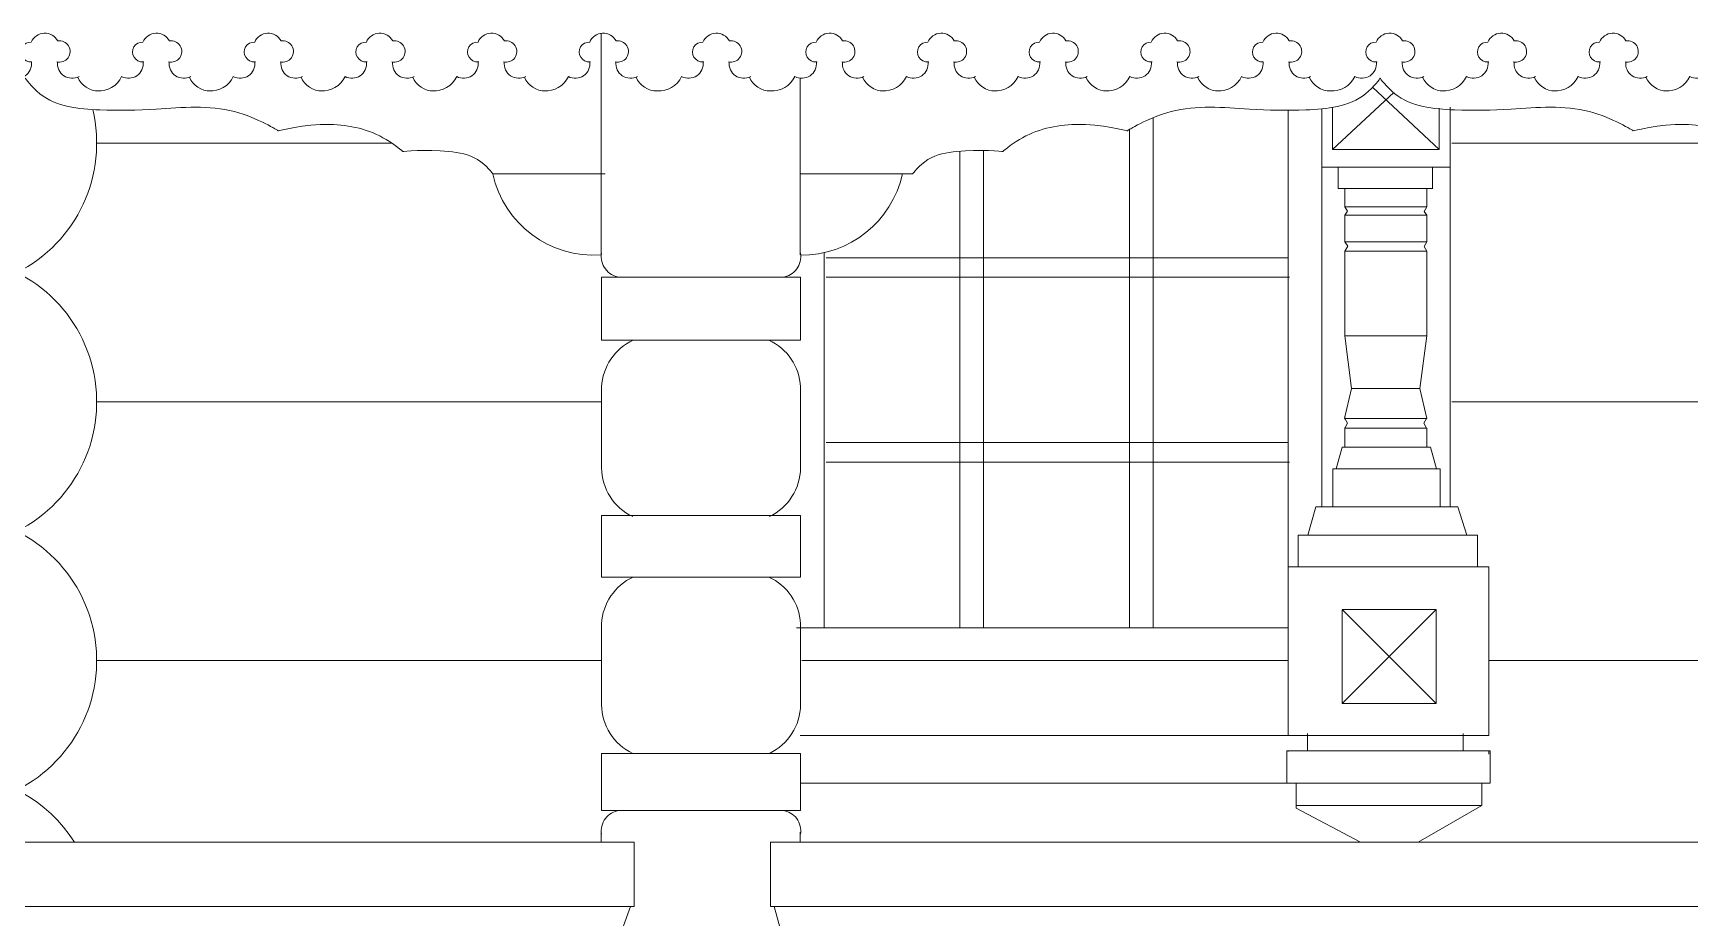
# Model space of a CAD drawing. Header units: millimetres. Extents: x 2399 to 111977, y 1313 to 59551.
# Drawn here: x 66880 to 69452, y 32780 to 34154 of the extents above; entities that cross this region are included whole.
import ezdxf

# ---------------------------------------------------------------- set-up
doc = ezdxf.new("R2010")
doc.units = ezdxf.units.MM
doc.layers.add('hatch1', color=7, linetype='Continuous', lineweight=20, true_color=0x6a6a6a)
doc.layers.add('main line', color=7, linetype='Continuous', lineweight=13)

msp = doc.modelspace()

# ---------------------------------------------------------------- linework, layer by layer
at = {"layer": 'hatch1', "color": 251, "linetype": 'Continuous', "lineweight": 20, "true_color": 0x6a6a6a}
for p, q in [((68992.4449, 34061.5535), (68897.0537, 33973.1113)), ((68959.6562, 34070.1084), (69062.6863, 33973.1113)), ((69062.6863, 34037.7053), (69062.6863, 33973.1113)), ((68618.8725, 34022.7735), (68618.8725, 33230.5738)), ((68828.322, 33325.1263), (68828.322, 34034.1627)), ((68582.0268, 34005.4982), (68582.0268, 33230.5738)), ((67436.5249, 33983.1861), (66978.285, 33983.1861)), ((68318.4523, 33970.6576), (68318.4523, 33230.5738)), ((68355.298, 33971.7339), (68355.298, 33230.5738)), ((69062.6863, 33973.1113), (68897.0537, 33973.1113)), ((69540.8588, 33983.1861), (69082.6189, 33983.1861)), ((69080.2402, 33945.7463), (68880.8489, 33945.7463)), ((68905.9598, 33912.5764), (68905.9598, 33945.7463)), ((69052.5948, 33945.7463), (69052.5948, 33912.5764)), ((69053.1843, 33912.5764), (68905.9598, 33912.5764)), ((68916.6523, 33912.5764), (68916.6523, 33884.0428)), ((69043.8932, 33912.5764), (69043.8932, 33884.0428)), ((69043.8932, 33884.0428), (68916.6523, 33884.0428)), ((68916.6523, 33884.0428), (68920.5467, 33877.2975)), ((69043.8932, 33884.0428), (69039.7447, 33876.8574)), ((68920.5467, 33877.2975), (68916.6523, 33871.3117)), ((69043.8932, 33871.3117), (68916.6523, 33871.3117)), ((68916.6523, 33871.3117), (68916.6523, 33830.0471)), ((69039.7447, 33876.8574), (69043.8932, 33871.3117)), ((69043.8932, 33871.3117), (69043.8932, 33830.0471)), ((68916.6523, 33830.0471), (68921.1668, 33822.8941)), ((69043.8932, 33830.0471), (68916.6523, 33830.0471)), ((69043.8932, 33830.0471), (69039.7234, 33822.8249)), ((68107.7221, 33813.0882), (68107.7221, 33230.5738)), ((68110.8176, 33805.1671), (68828.322, 33805.1671)), ((68921.1668, 33822.8941), (68916.6523, 33815.3858)), ((68916.6523, 33815.3858), (68916.6523, 33683.7356)), ((69043.8932, 33815.3858), (68916.6523, 33815.3858)), ((69039.7234, 33822.8249), (69043.8932, 33815.3858)), ((69043.8932, 33815.3858), (69043.8932, 33683.7356)), ((68110.8176, 33774.8117), (68830.556, 33774.8117)), ((69043.8932, 33683.7356), (68915.8467, 33683.7356)), ((68916.6523, 33683.7356), (68926.5997, 33602.287)), ((69043.8932, 33683.7356), (69033.1403, 33602.287)), ((68926.5997, 33602.287), (68915.8467, 33555.3577)), ((69033.1403, 33602.287), (68926.5997, 33602.287)), ((69033.1403, 33602.287), (69043.8932, 33555.3577)), ((67762.2053, 33581.3306), (66978.285, 33581.3306)), ((69866.5392, 33581.3306), (69082.6189, 33581.3306)), ((69043.8932, 33555.3577), (68916.2495, 33555.3577)), ((68916.2495, 33555.3577), (68920.764, 33548.2047)), ((68920.764, 33548.2047), (68916.2495, 33540.6964)), ((68916.6523, 33558.8735), (68916.6523, 33554.7195)), ((69043.4904, 33555.3577), (69039.3207, 33548.1355)), ((69039.3207, 33548.1355), (69043.4904, 33540.6964)), ((69043.8932, 33540.6964), (68916.2495, 33540.6964)), ((68916.6523, 33541.3663), (68916.6523, 33511.0024)), ((69043.8932, 33540.6964), (69043.8932, 33511.0024)), ((68110.8176, 33518.0916), (68828.322, 33518.0916)), ((68912.1673, 33511.0024), (68903.207, 33477.5622)), ((69049.6141, 33511.0024), (68912.1673, 33511.0024)), ((69058.5744, 33477.5622), (69049.6141, 33511.0024)), ((68110.8176, 33487.7362), (68830.556, 33487.7362)), ((69064.3409, 33477.5622), (68898.0321, 33477.5622)), ((69064.3409, 33418.3184), (69064.3409, 33477.5622)), ((68858.8712, 33374.1375), (68871.409, 33418.3184)), ((69091.9959, 33418.3184), (68871.409, 33418.3184)), ((68916.6523, 33418.3184), (68916.6523, 33417.875)), ((69043.8932, 33418.3184), (69043.8932, 33417.875)), ((69105.9286, 33374.1375), (69091.9959, 33418.3184)), ((69122.6869, 33374.1375), (68843.8904, 33374.1375)), ((68843.8904, 33374.1375), (68843.8904, 33325.1263)), ((69122.6869, 33325.1263), (69122.6869, 33374.1375)), ((68828.322, 33325.1263), (68828.322, 33260.459)), ((69139.9342, 33325.1263), (68828.322, 33325.1263)), ((68828.322, 33325.1263), (68828.322, 33063.2164)), ((69139.9342, 33325.1263), (69139.9342, 33260.459)), ((69139.9342, 33325.1263), (69139.9342, 33063.2164)), ((68912.3047, 33258.8493), (69058.3721, 33112.7819)), ((69058.3721, 33258.8493), (68912.3047, 33112.7819)), ((68912.3047, 33258.8493), (69058.3721, 33258.8493)), ((68912.3047, 33112.7819), (68912.3047, 33257.6373)), ((69058.3721, 33258.8493), (69058.3721, 33112.7819)), ((68828.322, 33230.5738), (68065.2224, 33230.5738)), ((67762.2053, 33179.475), (66978.285, 33179.475)), ((68828.322, 33179.5557), (68073.0627, 33179.5557)), ((69866.5392, 33179.475), (69139.9342, 33179.475)), ((69058.3721, 33112.7819), (68912.3047, 33112.7819)), ((68070.8523, 33063.2164), (69139.9342, 33063.2164)), ((68858.719, 33066.5354), (68858.719, 33040.4107)), ((69100.1138, 33066.5354), (69100.1138, 33039.3657)), ((68826.324, 33039.3657), (68826.324, 32989.2057)), ((69141.9138, 33039.3657), (68826.324, 33039.3657)), ((68828.322, 33039.3657), (68828.322, 33038.4922)), ((69139.9342, 33039.3657), (69139.9342, 33033.9431)), ((69141.9138, 32989.2057), (69141.9138, 33039.3657)), ((68071.3177, 32989.2057), (68826.324, 32989.2057)), ((68826.324, 32989.2057), (69141.9138, 32989.2057)), ((68840.954, 32950.5407), (68840.954, 32989.2057)), ((69129.3738, 32989.2057), (69129.3738, 32954.7207)), ((69129.3738, 32954.7207), (68840.954, 32954.7207)), ((69129.3738, 32954.7207), (69030.3758, 32897.5642)), ((68940.6426, 32897.5642), (68840.954, 32950.5407))]:
    msp.add_line(p, q, dxfattribs=at)
for centre, start, end in [((66753.285, 33983.1861), 296.7457516, 13.4205969), ((66753.285, 33581.3306), 296.7457516, 243.2542484), ((66753.285, 33179.475), 296.7457516, 243.2542484), ((66753.285, 32777.6195), 32.2143115, 147.7856885)]:
    msp.add_arc(centre, 225, start, end, dxfattribs=at)
at = {"layer": 'main line', "color": 7, "linetype": 'Continuous', "lineweight": 13}
for p, q in [((67761.7398, 33809.6116), (67761.7398, 34153.9834)), ((68070.8523, 33809.6116), (68070.8523, 34084.0459)), ((68880.8489, 34035.9466), (68880.8489, 33418.3184)), ((68897.0537, 34038.7216), (68897.0537, 33973.1113)), ((69080.2402, 34039.1357), (69080.2402, 33418.3184)), ((68071.3177, 33775.1439), (67762.2053, 33775.1439)), ((67762.2053, 33677.2288), (67762.2053, 33775.1439)), ((68071.3177, 33677.2288), (68071.3177, 33775.1439)), ((68071.3177, 33677.2288), (67762.2053, 33677.2288)), ((67762.2053, 33478.8873), (67762.2053, 33604.6822)), ((67762.2053, 33478.8873), (67762.2053, 33604.6822)), ((68071.3177, 33478.8873), (68071.3177, 33604.6822)), ((68898.0321, 33477.5622), (68898.0321, 33418.3184)), ((67762.2053, 33309.3166), (67762.2053, 33404.9988)), ((68071.3177, 33404.9988), (67762.2053, 33404.9988)), ((68071.3177, 33309.3166), (68071.3177, 33404.9988)), ((68071.3177, 33309.3166), (67762.2053, 33309.3166)), ((67762.2053, 33110.975), (67762.2053, 33236.7699)), ((67762.2053, 33110.975), (67762.2053, 33236.7699)), ((68071.3177, 33110.975), (68071.3177, 33236.7699)), ((67762.2053, 32946.7311), (67762.2053, 33035.4044)), ((68071.3177, 33035.4044), (67762.2053, 33035.4044)), ((68071.3177, 32946.7311), (68071.3177, 33035.4044)), ((68071.3177, 32946.7311), (67762.2053, 32946.7311)), ((67761.7398, 32897.5642), (67761.7398, 32913.2002)), ((68070.8523, 32897.5642), (68070.8523, 32913.2002)), ((65922.3324, 32897.5642), (67812.9064, 32897.5642)), ((67812.9064, 32797.6933), (67812.9064, 32897.5642)), ((68024.7179, 32897.5642), (69919.7837, 32897.5642)), ((68024.7179, 32797.6933), (68024.7179, 32897.5642)), ((65922.3324, 32797.6933), (67812.9064, 32797.6933)), ((67794.0375, 32761.7402), (67807.3469, 32797.6933)), ((68024.7179, 32797.6933), (69919.7837, 32797.6933)), ((68030.4913, 32797.6933), (68040.1249, 32761.7402))]:
    msp.add_line(p, q, dxfattribs=at)
at = {"layer": 'main line', "color": 7, "linetype": 'Continuous', "lineweight": 13, "flags": 128}
for points in [[(66916.3518, 34109.3527, 1.219803903), (66917.7822, 34142.0346, 0.63216014), (66876.8182, 34140.0364, 1.067465283), (66877.0529, 34109.3527, -0.60309642), (66843.6612, 34086.5865)], [(66916.3518, 34109.3527, 1.219803903), (66917.7822, 34142.0346, 0.63216014), (66876.8182, 34140.0364, 1.067465283), (66877.0529, 34109.3527, -0.60309642), (66843.6612, 34086.5865)], [(66916.3518, 34109.3527, 1.219803903), (66917.7822, 34142.0346, 0.63216014), (66876.8182, 34140.0364, 1.067465283), (66877.0529, 34109.3527, -0.60309642), (66843.6612, 34086.5865)], [(66916.3518, 34109.3527, 1.219803903), (66917.7822, 34142.0346, 0.63216014), (66876.8182, 34140.0364, 1.067465283), (66877.0529, 34109.3527, -0.60309642), (66843.6612, 34086.5865)], [(66916.3518, 34109.3527, 1.219803903), (66917.7822, 34142.0346, 0.63216014), (66876.8182, 34140.0364, 1.067465283), (66877.0529, 34109.3527, -0.60309642), (66843.6612, 34086.5865)], [(66916.3518, 34109.3527, 1.219803903), (66917.7822, 34142.0346, 0.63216014), (66876.8182, 34140.0364, 1.067465283), (66877.0529, 34109.3527, -0.60309642), (66843.6612, 34086.5865)], [(67089.7637, 34109.3527, 1.219803903), (67091.1942, 34142.0346, 0.63216014), (67050.2301, 34140.0364, 1.067465283), (67050.4649, 34109.3527, -0.60309642), (67017.0731, 34086.5865)], [(67089.7637, 34109.3527, 1.219803903), (67091.1942, 34142.0346, 0.63216014), (67050.2301, 34140.0364, 1.067465283), (67050.4649, 34109.3527, -0.60309642), (67017.0731, 34086.5865)], [(67089.7637, 34109.3527, 1.219803903), (67091.1942, 34142.0346, 0.63216014), (67050.2301, 34140.0364, 1.067465283), (67050.4649, 34109.3527, -0.60309642), (67017.0731, 34086.5865)], [(67089.7637, 34109.3527, 1.219803903), (67091.1942, 34142.0346, 0.63216014), (67050.2301, 34140.0364, 1.067465283), (67050.4649, 34109.3527, -0.60309642), (67017.0731, 34086.5865)], [(67089.7637, 34109.3527, 1.219803903), (67091.1942, 34142.0346, 0.63216014), (67050.2301, 34140.0364, 1.067465283), (67050.4649, 34109.3527, -0.60309642), (67017.0731, 34086.5865)], [(67089.7637, 34109.3527, 1.219803903), (67091.1942, 34142.0346, 0.63216014), (67050.2301, 34140.0364, 1.067465283), (67050.4649, 34109.3527, -0.60309642), (67017.0731, 34086.5865)], [(67263.1757, 34109.3527, 1.219803903), (67264.6061, 34142.0346, 0.63216014), (67223.6421, 34140.0364, 1.067465283), (67223.8769, 34109.3527, -0.60309642), (67190.4851, 34086.5865)], [(67263.1757, 34109.3527, 1.219803903), (67264.6061, 34142.0346, 0.63216014), (67223.6421, 34140.0364, 1.067465283), (67223.8769, 34109.3527, -0.60309642), (67190.4851, 34086.5865)], [(67263.1757, 34109.3527, 1.219803903), (67264.6061, 34142.0346, 0.63216014), (67223.6421, 34140.0364, 1.067465283), (67223.8769, 34109.3527, -0.60309642), (67190.4851, 34086.5865)], [(67263.1757, 34109.3527, 1.219803903), (67264.6061, 34142.0346, 0.63216014), (67223.6421, 34140.0364, 1.067465283), (67223.8769, 34109.3527, -0.60309642), (67190.4851, 34086.5865)], [(67263.1757, 34109.3527, 1.219803903), (67264.6061, 34142.0346, 0.63216014), (67223.6421, 34140.0364, 1.067465283), (67223.8769, 34109.3527, -0.60309642), (67190.4851, 34086.5865)], [(67263.1757, 34109.3527, 1.219803903), (67264.6061, 34142.0346, 0.63216014), (67223.6421, 34140.0364, 1.067465283), (67223.8769, 34109.3527, -0.60309642), (67190.4851, 34086.5865)], [(67436.5877, 34109.3527, 1.219803903), (67438.0181, 34142.0346, 0.63216014), (67397.0541, 34140.0364, 1.067465283), (67397.2888, 34109.3527, -0.60309642), (67363.8971, 34086.5865)], [(67436.5877, 34109.3527, 1.219803903), (67438.0181, 34142.0346, 0.63216014), (67397.0541, 34140.0364, 1.067465283), (67397.2888, 34109.3527, -0.60309642), (67363.8971, 34086.5865)], [(67436.5877, 34109.3527, 1.219803903), (67438.0181, 34142.0346, 0.63216014), (67397.0541, 34140.0364, 1.067465283), (67397.2888, 34109.3527, -0.60309642), (67363.8971, 34086.5865)], [(67436.5877, 34109.3527, 1.219803903), (67438.0181, 34142.0346, 0.63216014), (67397.0541, 34140.0364, 1.067465283), (67397.2888, 34109.3527, -0.60309642), (67363.8971, 34086.5865)], [(67436.5877, 34109.3527, 1.219803903), (67438.0181, 34142.0346, 0.63216014), (67397.0541, 34140.0364, 1.067465283), (67397.2888, 34109.3527, -0.60309642), (67363.8971, 34086.5865)], [(67436.5877, 34109.3527, 1.219803903), (67438.0181, 34142.0346, 0.63216014), (67397.0541, 34140.0364, 1.067465283), (67397.2888, 34109.3527, -0.60309642), (67363.8971, 34086.5865)], [(67609.9996, 34109.3527, 1.219803903), (67611.4301, 34142.0346, 0.63216014), (67570.466, 34140.0364, 1.067465283), (67570.7008, 34109.3527, -0.60309642), (67537.309, 34086.5865)], [(67609.9996, 34109.3527, 1.219803903), (67611.4301, 34142.0346, 0.63216014), (67570.466, 34140.0364, 1.067465283), (67570.7008, 34109.3527, -0.60309642), (67537.309, 34086.5865)], [(67609.9996, 34109.3527, 1.219803903), (67611.4301, 34142.0346, 0.63216014), (67570.466, 34140.0364, 1.067465283), (67570.7008, 34109.3527, -0.60309642), (67537.309, 34086.5865)], [(67609.9996, 34109.3527, 1.219803903), (67611.4301, 34142.0346, 0.63216014), (67570.466, 34140.0364, 1.067465283), (67570.7008, 34109.3527, -0.60309642), (67537.309, 34086.5865)], [(67609.9996, 34109.3527, 1.219803903), (67611.4301, 34142.0346, 0.63216014), (67570.466, 34140.0364, 1.067465283), (67570.7008, 34109.3527, -0.60309642), (67537.309, 34086.5865)], [(67609.9996, 34109.3527, 1.219803903), (67611.4301, 34142.0346, 0.63216014), (67570.466, 34140.0364, 1.067465283), (67570.7008, 34109.3527, -0.60309642), (67537.309, 34086.5865)], [(67783.4116, 34109.3527, 1.219803903), (67784.842, 34142.0346, 0.63216014), (67743.878, 34140.0364, 1.067465283), (67744.1128, 34109.3527, -0.60309642), (67710.721, 34086.5865)], [(67783.4116, 34109.3527, 1.219803903), (67784.842, 34142.0346, 0.63216014), (67743.878, 34140.0364, 1.067465283), (67744.1128, 34109.3527, -0.60309642), (67710.721, 34086.5865)], [(67783.4116, 34109.3527, 1.219803903), (67784.842, 34142.0346, 0.63216014), (67743.878, 34140.0364, 1.067465283), (67744.1128, 34109.3527, -0.60309642), (67710.721, 34086.5865)], [(67783.4116, 34109.3527, 1.219803903), (67784.842, 34142.0346, 0.63216014), (67743.878, 34140.0364, 1.067465283), (67744.1128, 34109.3527, -0.60309642), (67710.721, 34086.5865)], [(67783.4116, 34109.3527, 1.219803903), (67784.842, 34142.0346, 0.63216014), (67743.878, 34140.0364, 1.067465283), (67744.1128, 34109.3527, -0.60309642), (67710.721, 34086.5865)], [(67783.4116, 34109.3527, 1.219803903), (67784.842, 34142.0346, 0.63216014), (67743.878, 34140.0364, 1.067465283), (67744.1128, 34109.3527, -0.60309642), (67710.721, 34086.5865)], [(67959.2783, 34109.3527, 1.219803903), (67960.7087, 34142.0346, 0.63216014), (67919.7447, 34140.0364, 1.067465283), (67919.9795, 34109.3527, -0.60309642), (67886.5877, 34086.5865)], [(67959.2783, 34109.3527, 1.219803903), (67960.7087, 34142.0346, 0.63216014), (67919.7447, 34140.0364, 1.067465283), (67919.9795, 34109.3527, -0.60309642), (67886.5877, 34086.5865)], [(67959.2783, 34109.3527, 1.219803903), (67960.7087, 34142.0346, 0.63216014), (67919.7447, 34140.0364, 1.067465283), (67919.9795, 34109.3527, -0.60309642), (67886.5877, 34086.5865)], [(67959.2783, 34109.3527, 1.219803903), (67960.7087, 34142.0346, 0.63216014), (67919.7447, 34140.0364, 1.067465283), (67919.9795, 34109.3527, -0.60309642), (67886.5877, 34086.5865)], [(67959.2783, 34109.3527, 1.219803903), (67960.7087, 34142.0346, 0.63216014), (67919.7447, 34140.0364, 1.067465283), (67919.9795, 34109.3527, -0.60309642), (67886.5877, 34086.5865)], [(67959.2783, 34109.3527, 1.219803903), (67960.7087, 34142.0346, 0.63216014), (67919.7447, 34140.0364, 1.067465283), (67919.9795, 34109.3527, -0.60309642), (67886.5877, 34086.5865)], [(68135.145, 34109.3527, 1.219803903), (68136.5754, 34142.0346, 0.63216014), (68095.6114, 34140.0364, 1.067465283), (68095.8462, 34109.3527, -0.60309642), (68062.4544, 34086.5865)], [(68135.145, 34109.3527, 1.219803903), (68136.5754, 34142.0346, 0.63216014), (68095.6114, 34140.0364, 1.067465283), (68095.8462, 34109.3527, -0.60309642), (68062.4544, 34086.5865)], [(68135.145, 34109.3527, 1.219803903), (68136.5754, 34142.0346, 0.63216014), (68095.6114, 34140.0364, 1.067465283), (68095.8462, 34109.3527, -0.60309642), (68062.4544, 34086.5865)], [(68135.145, 34109.3527, 1.219803903), (68136.5754, 34142.0346, 0.63216014), (68095.6114, 34140.0364, 1.067465283), (68095.8462, 34109.3527, -0.60309642), (68062.4544, 34086.5865)], [(68135.145, 34109.3527, 1.219803903), (68136.5754, 34142.0346, 0.63216014), (68095.6114, 34140.0364, 1.067465283), (68095.8462, 34109.3527, -0.60309642), (68062.4544, 34086.5865)], [(68135.145, 34109.3527, 1.219803903), (68136.5754, 34142.0346, 0.63216014), (68095.6114, 34140.0364, 1.067465283), (68095.8462, 34109.3527, -0.60309642), (68062.4544, 34086.5865)], [(68308.5569, 34109.3527, 1.219803903), (68309.9874, 34142.0346, 0.63216014), (68269.0234, 34140.0364, 1.067465283), (68269.2581, 34109.3527, -0.60309642), (68235.8664, 34086.5865)], [(68308.5569, 34109.3527, 1.219803903), (68309.9874, 34142.0346, 0.63216014), (68269.0234, 34140.0364, 1.067465283), (68269.2581, 34109.3527, -0.60309642), (68235.8664, 34086.5865)], [(68308.5569, 34109.3527, 1.219803903), (68309.9874, 34142.0346, 0.63216014), (68269.0234, 34140.0364, 1.067465283), (68269.2581, 34109.3527, -0.60309642), (68235.8664, 34086.5865)], [(68308.5569, 34109.3527, 1.219803903), (68309.9874, 34142.0346, 0.63216014), (68269.0234, 34140.0364, 1.067465283), (68269.2581, 34109.3527, -0.60309642), (68235.8664, 34086.5865)], [(68308.5569, 34109.3527, 1.219803903), (68309.9874, 34142.0346, 0.63216014), (68269.0234, 34140.0364, 1.067465283), (68269.2581, 34109.3527, -0.60309642), (68235.8664, 34086.5865)], [(68308.5569, 34109.3527, 1.219803903), (68309.9874, 34142.0346, 0.63216014), (68269.0234, 34140.0364, 1.067465283), (68269.2581, 34109.3527, -0.60309642), (68235.8664, 34086.5865)], [(68481.9689, 34109.3527, 1.219803903), (68483.3994, 34142.0346, 0.63216014), (68442.4353, 34140.0364, 1.067465283), (68442.6701, 34109.3527, -0.60309642), (68409.2783, 34086.5865)], [(68481.9689, 34109.3527, 1.219803903), (68483.3994, 34142.0346, 0.63216014), (68442.4353, 34140.0364, 1.067465283), (68442.6701, 34109.3527, -0.60309642), (68409.2783, 34086.5865)], [(68481.9689, 34109.3527, 1.219803903), (68483.3994, 34142.0346, 0.63216014), (68442.4353, 34140.0364, 1.067465283), (68442.6701, 34109.3527, -0.60309642), (68409.2783, 34086.5865)], [(68481.9689, 34109.3527, 1.219803903), (68483.3994, 34142.0346, 0.63216014), (68442.4353, 34140.0364, 1.067465283), (68442.6701, 34109.3527, -0.60309642), (68409.2783, 34086.5865)], [(68481.9689, 34109.3527, 1.219803903), (68483.3994, 34142.0346, 0.63216014), (68442.4353, 34140.0364, 1.067465283), (68442.6701, 34109.3527, -0.60309642), (68409.2783, 34086.5865)], [(68481.9689, 34109.3527, 1.219803903), (68483.3994, 34142.0346, 0.63216014), (68442.4353, 34140.0364, 1.067465283), (68442.6701, 34109.3527, -0.60309642), (68409.2783, 34086.5865)], [(68655.3809, 34109.3527, 1.219803903), (68656.8113, 34142.0346, 0.63216014), (68615.8473, 34140.0364, 1.067465283), (68616.0821, 34109.3527, -0.60309642), (68582.6903, 34086.5865)], [(68655.3809, 34109.3527, 1.219803903), (68656.8113, 34142.0346, 0.63216014), (68615.8473, 34140.0364, 1.067465283), (68616.0821, 34109.3527, -0.60309642), (68582.6903, 34086.5865)], [(68655.3809, 34109.3527, 1.219803903), (68656.8113, 34142.0346, 0.63216014), (68615.8473, 34140.0364, 1.067465283), (68616.0821, 34109.3527, -0.60309642), (68582.6903, 34086.5865)], [(68655.3809, 34109.3527, 1.219803903), (68656.8113, 34142.0346, 0.63216014), (68615.8473, 34140.0364, 1.067465283), (68616.0821, 34109.3527, -0.60309642), (68582.6903, 34086.5865)], [(68655.3809, 34109.3527, 1.219803903), (68656.8113, 34142.0346, 0.63216014), (68615.8473, 34140.0364, 1.067465283), (68616.0821, 34109.3527, -0.60309642), (68582.6903, 34086.5865)], [(68655.3809, 34109.3527, 1.219803903), (68656.8113, 34142.0346, 0.63216014), (68615.8473, 34140.0364, 1.067465283), (68616.0821, 34109.3527, -0.60309642), (68582.6903, 34086.5865)], [(68828.7928, 34109.3527, 1.219803903), (68830.2233, 34142.0346, 0.63216014), (68789.2593, 34140.0364, 1.067465283), (68789.494, 34109.3527, -0.60309642), (68756.1023, 34086.5865)], [(68828.7928, 34109.3527, 1.219803903), (68830.2233, 34142.0346, 0.63216014), (68789.2593, 34140.0364, 1.067465283), (68789.494, 34109.3527, -0.60309642), (68756.1023, 34086.5865)], [(68828.7928, 34109.3527, 1.219803903), (68830.2233, 34142.0346, 0.63216014), (68789.2593, 34140.0364, 1.067465283), (68789.494, 34109.3527, -0.60309642), (68756.1023, 34086.5865)], [(68828.7928, 34109.3527, 1.219803903), (68830.2233, 34142.0346, 0.63216014), (68789.2593, 34140.0364, 1.067465283), (68789.494, 34109.3527, -0.60309642), (68756.1023, 34086.5865)], [(68828.7928, 34109.3527, 1.219803903), (68830.2233, 34142.0346, 0.63216014), (68789.2593, 34140.0364, 1.067465283), (68789.494, 34109.3527, -0.60309642), (68756.1023, 34086.5865)], [(68828.7928, 34109.3527, 1.219803903), (68830.2233, 34142.0346, 0.63216014), (68789.2593, 34140.0364, 1.067465283), (68789.494, 34109.3527, -0.60309642), (68756.1023, 34086.5865)], [(69004.6595, 34109.3527, 1.219803903), (69006.09, 34142.0346, 0.63216014), (68965.126, 34140.0364, 1.067465283), (68965.3607, 34109.3527, -0.60309642), (68931.969, 34086.5865)], [(69004.6595, 34109.3527, 1.219803903), (69006.09, 34142.0346, 0.63216014), (68965.126, 34140.0364, 1.067465283), (68965.3607, 34109.3527, -0.60309642), (68931.969, 34086.5865)], [(69004.6595, 34109.3527, 1.219803903), (69006.09, 34142.0346, 0.63216014), (68965.126, 34140.0364, 1.067465283), (68965.3607, 34109.3527, -0.60309642), (68931.969, 34086.5865)], [(69004.6595, 34109.3527, 1.219803903), (69006.09, 34142.0346, 0.63216014), (68965.126, 34140.0364, 1.067465283), (68965.3607, 34109.3527, -0.60309642), (68931.969, 34086.5865)], [(69004.6595, 34109.3527, 1.219803903), (69006.09, 34142.0346, 0.63216014), (68965.126, 34140.0364, 1.067465283), (68965.3607, 34109.3527, -0.60309642), (68931.969, 34086.5865)], [(69004.6595, 34109.3527, 1.219803903), (69006.09, 34142.0346, 0.63216014), (68965.126, 34140.0364, 1.067465283), (68965.3607, 34109.3527, -0.60309642), (68931.969, 34086.5865)], [(69178.0715, 34109.3527, 1.219803903), (69179.5019, 34142.0346, 0.63216014), (69138.5379, 34140.0364, 1.067465283), (69138.7727, 34109.3527, -0.60309642), (69105.3809, 34086.5865)], [(69178.0715, 34109.3527, 1.219803903), (69179.5019, 34142.0346, 0.63216014), (69138.5379, 34140.0364, 1.067465283), (69138.7727, 34109.3527, -0.60309642), (69105.3809, 34086.5865)], [(69178.0715, 34109.3527, 1.219803903), (69179.5019, 34142.0346, 0.63216014), (69138.5379, 34140.0364, 1.067465283), (69138.7727, 34109.3527, -0.60309642), (69105.3809, 34086.5865)], [(69178.0715, 34109.3527, 1.219803903), (69179.5019, 34142.0346, 0.63216014), (69138.5379, 34140.0364, 1.067465283), (69138.7727, 34109.3527, -0.60309642), (69105.3809, 34086.5865)], [(69178.0715, 34109.3527, 1.219803903), (69179.5019, 34142.0346, 0.63216014), (69138.5379, 34140.0364, 1.067465283), (69138.7727, 34109.3527, -0.60309642), (69105.3809, 34086.5865)], [(69178.0715, 34109.3527, 1.219803903), (69179.5019, 34142.0346, 0.63216014), (69138.5379, 34140.0364, 1.067465283), (69138.7727, 34109.3527, -0.60309642), (69105.3809, 34086.5865)], [(69351.4835, 34109.3527, 1.219803903), (69352.9139, 34142.0346, 0.63216014), (69311.9499, 34140.0364, 1.067465283), (69312.1846, 34109.3527, -0.60309642), (69278.7929, 34086.5865)], [(69351.4835, 34109.3527, 1.219803903), (69352.9139, 34142.0346, 0.63216014), (69311.9499, 34140.0364, 1.067465283), (69312.1846, 34109.3527, -0.60309642), (69278.7929, 34086.5865)], [(69351.4835, 34109.3527, 1.219803903), (69352.9139, 34142.0346, 0.63216014), (69311.9499, 34140.0364, 1.067465283), (69312.1846, 34109.3527, -0.60309642), (69278.7929, 34086.5865)], [(69351.4835, 34109.3527, 1.219803903), (69352.9139, 34142.0346, 0.63216014), (69311.9499, 34140.0364, 1.067465283), (69312.1846, 34109.3527, -0.60309642), (69278.7929, 34086.5865)], [(69351.4835, 34109.3527, 1.219803903), (69352.9139, 34142.0346, 0.63216014), (69311.9499, 34140.0364, 1.067465283), (69312.1846, 34109.3527, -0.60309642), (69278.7929, 34086.5865)], [(69351.4835, 34109.3527, 1.219803903), (69352.9139, 34142.0346, 0.63216014), (69311.9499, 34140.0364, 1.067465283), (69312.1846, 34109.3527, -0.60309642), (69278.7929, 34086.5865)], [(69524.8954, 34109.3527, 1.219803903), (69526.3259, 34142.0346, 0.63216014), (69485.3619, 34140.0364, 1.067465283), (69485.5966, 34109.3527, -0.60309642), (69452.2048, 34086.5865)], [(69524.8954, 34109.3527, 1.219803903), (69526.3259, 34142.0346, 0.63216014), (69485.3619, 34140.0364, 1.067465283), (69485.5966, 34109.3527, -0.60309642), (69452.2048, 34086.5865)], [(69524.8954, 34109.3527, 1.219803903), (69526.3259, 34142.0346, 0.63216014), (69485.3619, 34140.0364, 1.067465283), (69485.5966, 34109.3527, -0.60309642), (69452.2048, 34086.5865)], [(69524.8954, 34109.3527, 1.219803903), (69526.3259, 34142.0346, 0.63216014), (69485.3619, 34140.0364, 1.067465283), (69485.5966, 34109.3527, -0.60309642), (69452.2048, 34086.5865)], [(69524.8954, 34109.3527, 1.219803903), (69526.3259, 34142.0346, 0.63216014), (69485.3619, 34140.0364, 1.067465283), (69485.5966, 34109.3527, -0.60309642), (69452.2048, 34086.5865)], [(69524.8954, 34109.3527, 1.219803903), (69526.3259, 34142.0346, 0.63216014), (69485.3619, 34140.0364, 1.067465283), (69485.5966, 34109.3527, -0.60309642), (69452.2048, 34086.5865)], [(66917.5495, 34109.3527, 0.60309642), (66950.9412, 34086.5865)], [(66917.5495, 34109.3527, 0.60309642), (66950.9412, 34086.5865)], [(66917.5495, 34109.3527, 0.60309642), (66950.9412, 34086.5865)], [(66917.5495, 34109.3527, 0.60309642), (66950.9412, 34086.5865)], [(66917.5495, 34109.3527, 0.60309642), (66950.9412, 34086.5865)], [(66917.5495, 34109.3527, 0.60309642), (66950.9412, 34086.5865)], [(66979.1454, 34064.2429, 0.304535594), (67017.0731, 34086.5865)], [(66979.1454, 34064.2429, 0.304535594), (67017.0731, 34086.5865)], [(66979.1454, 34064.2429, 0.304535594), (67017.0731, 34086.5865)], [(66979.1454, 34064.2429, 0.304535594), (67017.0731, 34086.5865)], [(66979.1454, 34064.2429, 0.304535594), (67017.0731, 34086.5865)], [(66979.1454, 34064.2429, 0.304535594), (67017.0731, 34086.5865)], [(67051.6626, 34109.3527, -0.017938026), (67050.4913, 34109.1088)], [(67051.6626, 34109.3527, -0.017938026), (67050.4913, 34109.1088)], [(67051.6626, 34109.3527, -0.017938026), (67050.4913, 34109.1088)], [(67051.6626, 34109.3527, -0.017938026), (67050.4913, 34109.1088)], [(67051.6626, 34109.3527, -0.017938026), (67050.4913, 34109.1088)], [(67051.6626, 34109.3527, -0.017938026), (67050.4913, 34109.1088)], [(67090.9614, 34109.3527, 0.60309642), (67124.3532, 34086.5865)], [(67090.9614, 34109.3527, 0.60309642), (67124.3532, 34086.5865)], [(67090.9614, 34109.3527, 0.60309642), (67124.3532, 34086.5865)], [(67090.9614, 34109.3527, 0.60309642), (67124.3532, 34086.5865)], [(67090.9614, 34109.3527, 0.60309642), (67124.3532, 34086.5865)], [(67090.9614, 34109.3527, 0.60309642), (67124.3532, 34086.5865)], [(67152.5574, 34064.2429, 0.304535594), (67190.4851, 34086.5865)], [(67152.5574, 34064.2429, 0.304535594), (67190.4851, 34086.5865)], [(67152.5574, 34064.2429, 0.304535594), (67190.4851, 34086.5865)], [(67152.5574, 34064.2429, 0.304535594), (67190.4851, 34086.5865)], [(67152.5574, 34064.2429, 0.304535594), (67190.4851, 34086.5865)], [(67152.5574, 34064.2429, 0.304535594), (67190.4851, 34086.5865)], [(67225.0746, 34109.3527, -0.017938026), (67223.9032, 34109.1088)], [(67225.0746, 34109.3527, -0.017938026), (67223.9032, 34109.1088)], [(67225.0746, 34109.3527, -0.017938026), (67223.9032, 34109.1088)], [(67225.0746, 34109.3527, -0.017938026), (67223.9032, 34109.1088)], [(67225.0746, 34109.3527, -0.017938026), (67223.9032, 34109.1088)], [(67225.0746, 34109.3527, -0.017938026), (67223.9032, 34109.1088)], [(67264.3734, 34109.3527, 0.60309642), (67297.7652, 34086.5865)], [(67264.3734, 34109.3527, 0.60309642), (67297.7652, 34086.5865)], [(67264.3734, 34109.3527, 0.60309642), (67297.7652, 34086.5865)], [(67264.3734, 34109.3527, 0.60309642), (67297.7652, 34086.5865)], [(67264.3734, 34109.3527, 0.60309642), (67297.7652, 34086.5865)], [(67264.3734, 34109.3527, 0.60309642), (67297.7652, 34086.5865)], [(67325.9694, 34064.2429, 0.304535594), (67363.8971, 34086.5865)], [(67325.9694, 34064.2429, 0.304535594), (67363.8971, 34086.5865)], [(67325.9694, 34064.2429, 0.304535594), (67363.8971, 34086.5865)], [(67325.9694, 34064.2429, 0.304535594), (67363.8971, 34086.5865)], [(67325.9694, 34064.2429, 0.304535594), (67363.8971, 34086.5865)], [(67325.9694, 34064.2429, 0.304535594), (67363.8971, 34086.5865)], [(67398.4865, 34109.3527, -0.017938026), (67397.3152, 34109.1088)], [(67398.4865, 34109.3527, -0.017938026), (67397.3152, 34109.1088)], [(67398.4865, 34109.3527, -0.017938026), (67397.3152, 34109.1088)], [(67398.4865, 34109.3527, -0.017938026), (67397.3152, 34109.1088)], [(67398.4865, 34109.3527, -0.017938026), (67397.3152, 34109.1088)], [(67398.4865, 34109.3527, -0.017938026), (67397.3152, 34109.1088)], [(67437.7854, 34109.3527, 0.60309642), (67471.1771, 34086.5865)], [(67437.7854, 34109.3527, 0.60309642), (67471.1771, 34086.5865)], [(67437.7854, 34109.3527, 0.60309642), (67471.1771, 34086.5865)], [(67437.7854, 34109.3527, 0.60309642), (67471.1771, 34086.5865)], [(67437.7854, 34109.3527, 0.60309642), (67471.1771, 34086.5865)], [(67437.7854, 34109.3527, 0.60309642), (67471.1771, 34086.5865)], [(67499.3813, 34064.2429, 0.304535594), (67537.309, 34086.5865)], [(67499.3813, 34064.2429, 0.304535594), (67537.309, 34086.5865)], [(67499.3813, 34064.2429, 0.304535594), (67537.309, 34086.5865)], [(67499.3813, 34064.2429, 0.304535594), (67537.309, 34086.5865)], [(67499.3813, 34064.2429, 0.304535594), (67537.309, 34086.5865)], [(67499.3813, 34064.2429, 0.304535594), (67537.309, 34086.5865)], [(67571.8985, 34109.3527, -0.017938026), (67570.7271, 34109.1088)], [(67571.8985, 34109.3527, -0.017938026), (67570.7271, 34109.1088)], [(67571.8985, 34109.3527, -0.017938026), (67570.7271, 34109.1088)], [(67571.8985, 34109.3527, -0.017938026), (67570.7271, 34109.1088)], [(67571.8985, 34109.3527, -0.017938026), (67570.7271, 34109.1088)], [(67571.8985, 34109.3527, -0.017938026), (67570.7271, 34109.1088)], [(67611.1973, 34109.3527, 0.60309642), (67644.5891, 34086.5865)], [(67611.1973, 34109.3527, 0.60309642), (67644.5891, 34086.5865)], [(67611.1973, 34109.3527, 0.60309642), (67644.5891, 34086.5865)], [(67611.1973, 34109.3527, 0.60309642), (67644.5891, 34086.5865)], [(67611.1973, 34109.3527, 0.60309642), (67644.5891, 34086.5865)], [(67611.1973, 34109.3527, 0.60309642), (67644.5891, 34086.5865)], [(67672.7933, 34064.2429, 0.304535594), (67710.721, 34086.5865)], [(67672.7933, 34064.2429, 0.304535594), (67710.721, 34086.5865)], [(67672.7933, 34064.2429, 0.304535594), (67710.721, 34086.5865)], [(67672.7933, 34064.2429, 0.304535594), (67710.721, 34086.5865)], [(67672.7933, 34064.2429, 0.304535594), (67710.721, 34086.5865)], [(67672.7933, 34064.2429, 0.304535594), (67710.721, 34086.5865)], [(67745.3105, 34109.3527, -0.017938026), (67744.1391, 34109.1088)], [(67745.3105, 34109.3527, -0.017938026), (67744.1391, 34109.1088)], [(67745.3105, 34109.3527, -0.017938026), (67744.1391, 34109.1088)], [(67745.3105, 34109.3527, -0.017938026), (67744.1391, 34109.1088)], [(67745.3105, 34109.3527, -0.017938026), (67744.1391, 34109.1088)], [(67745.3105, 34109.3527, -0.017938026), (67744.1391, 34109.1088)], [(67784.6093, 34109.3527, 0.60309642), (67818.0011, 34086.5865)], [(67784.6093, 34109.3527, 0.60309642), (67818.0011, 34086.5865)], [(67784.6093, 34109.3527, 0.60309642), (67818.0011, 34086.5865)], [(67784.6093, 34109.3527, 0.60309642), (67818.0011, 34086.5865)], [(67784.6093, 34109.3527, 0.60309642), (67818.0011, 34086.5865)], [(67784.6093, 34109.3527, 0.60309642), (67818.0011, 34086.5865)], [(67848.66, 34064.2429, 0.304535594), (67886.5877, 34086.5865)], [(67848.66, 34064.2429, 0.304535594), (67886.5877, 34086.5865)], [(67848.66, 34064.2429, 0.304535594), (67886.5877, 34086.5865)], [(67848.66, 34064.2429, 0.304535594), (67886.5877, 34086.5865)], [(67848.66, 34064.2429, 0.304535594), (67886.5877, 34086.5865)], [(67848.66, 34064.2429, 0.304535594), (67886.5877, 34086.5865)], [(67921.1772, 34109.3527, -0.017938026), (67920.0058, 34109.1088)], [(67921.1772, 34109.3527, -0.017938026), (67920.0058, 34109.1088)], [(67921.1772, 34109.3527, -0.017938026), (67920.0058, 34109.1088)], [(67921.1772, 34109.3527, -0.017938026), (67920.0058, 34109.1088)], [(67921.1772, 34109.3527, -0.017938026), (67920.0058, 34109.1088)], [(67921.1772, 34109.3527, -0.017938026), (67920.0058, 34109.1088)], [(67960.476, 34109.3527, 0.60309642), (67993.8678, 34086.5865)], [(67960.476, 34109.3527, 0.60309642), (67993.8678, 34086.5865)], [(67960.476, 34109.3527, 0.60309642), (67993.8678, 34086.5865)], [(67960.476, 34109.3527, 0.60309642), (67993.8678, 34086.5865)], [(67960.476, 34109.3527, 0.60309642), (67993.8678, 34086.5865)], [(67960.476, 34109.3527, 0.60309642), (67993.8678, 34086.5865)], [(68024.5267, 34064.2429, 0.304535594), (68062.4544, 34086.5865)], [(68024.5267, 34064.2429, 0.304535594), (68062.4544, 34086.5865)], [(68024.5267, 34064.2429, 0.304535594), (68062.4544, 34086.5865)], [(68024.5267, 34064.2429, 0.304535594), (68062.4544, 34086.5865)], [(68024.5267, 34064.2429, 0.304535594), (68062.4544, 34086.5865)], [(68024.5267, 34064.2429, 0.304535594), (68062.4544, 34086.5865)], [(68097.0439, 34109.3527, -0.017938026), (68095.8725, 34109.1088)], [(68097.0439, 34109.3527, -0.017938026), (68095.8725, 34109.1088)], [(68097.0439, 34109.3527, -0.017938026), (68095.8725, 34109.1088)], [(68097.0439, 34109.3527, -0.017938026), (68095.8725, 34109.1088)], [(68097.0439, 34109.3527, -0.017938026), (68095.8725, 34109.1088)], [(68097.0439, 34109.3527, -0.017938026), (68095.8725, 34109.1088)], [(68136.3427, 34109.3527, 0.60309642), (68169.7344, 34086.5865)], [(68136.3427, 34109.3527, 0.60309642), (68169.7344, 34086.5865)], [(68136.3427, 34109.3527, 0.60309642), (68169.7344, 34086.5865)], [(68136.3427, 34109.3527, 0.60309642), (68169.7344, 34086.5865)], [(68136.3427, 34109.3527, 0.60309642), (68169.7344, 34086.5865)], [(68136.3427, 34109.3527, 0.60309642), (68169.7344, 34086.5865)], [(68197.9387, 34064.2429, 0.304535594), (68235.8664, 34086.5865)], [(68197.9387, 34064.2429, 0.304535594), (68235.8664, 34086.5865)], [(68197.9387, 34064.2429, 0.304535594), (68235.8664, 34086.5865)], [(68197.9387, 34064.2429, 0.304535594), (68235.8664, 34086.5865)], [(68197.9387, 34064.2429, 0.304535594), (68235.8664, 34086.5865)], [(68197.9387, 34064.2429, 0.304535594), (68235.8664, 34086.5865)], [(68270.4558, 34109.3527, -0.017938026), (68269.2845, 34109.1088)], [(68270.4558, 34109.3527, -0.017938026), (68269.2845, 34109.1088)], [(68270.4558, 34109.3527, -0.017938026), (68269.2845, 34109.1088)], [(68270.4558, 34109.3527, -0.017938026), (68269.2845, 34109.1088)], [(68270.4558, 34109.3527, -0.017938026), (68269.2845, 34109.1088)], [(68270.4558, 34109.3527, -0.017938026), (68269.2845, 34109.1088)], [(68309.7546, 34109.3527, 0.60309642), (68343.1464, 34086.5865)], [(68309.7546, 34109.3527, 0.60309642), (68343.1464, 34086.5865)], [(68309.7546, 34109.3527, 0.60309642), (68343.1464, 34086.5865)], [(68309.7546, 34109.3527, 0.60309642), (68343.1464, 34086.5865)], [(68309.7546, 34109.3527, 0.60309642), (68343.1464, 34086.5865)], [(68309.7546, 34109.3527, 0.60309642), (68343.1464, 34086.5865)], [(68371.3506, 34064.2429, 0.304535594), (68409.2783, 34086.5865)], [(68371.3506, 34064.2429, 0.304535594), (68409.2783, 34086.5865)], [(68371.3506, 34064.2429, 0.304535594), (68409.2783, 34086.5865)], [(68371.3506, 34064.2429, 0.304535594), (68409.2783, 34086.5865)], [(68371.3506, 34064.2429, 0.304535594), (68409.2783, 34086.5865)], [(68371.3506, 34064.2429, 0.304535594), (68409.2783, 34086.5865)], [(68443.8678, 34109.3527, -0.017938026), (68442.6964, 34109.1088)], [(68443.8678, 34109.3527, -0.017938026), (68442.6964, 34109.1088)], [(68443.8678, 34109.3527, -0.017938026), (68442.6964, 34109.1088)], [(68443.8678, 34109.3527, -0.017938026), (68442.6964, 34109.1088)], [(68443.8678, 34109.3527, -0.017938026), (68442.6964, 34109.1088)], [(68443.8678, 34109.3527, -0.017938026), (68442.6964, 34109.1088)], [(68483.1666, 34109.3527, 0.60309642), (68516.5584, 34086.5865)], [(68483.1666, 34109.3527, 0.60309642), (68516.5584, 34086.5865)], [(68483.1666, 34109.3527, 0.60309642), (68516.5584, 34086.5865)], [(68483.1666, 34109.3527, 0.60309642), (68516.5584, 34086.5865)], [(68483.1666, 34109.3527, 0.60309642), (68516.5584, 34086.5865)], [(68483.1666, 34109.3527, 0.60309642), (68516.5584, 34086.5865)], [(68544.7626, 34064.2429, 0.304535594), (68582.6903, 34086.5865)], [(68544.7626, 34064.2429, 0.304535594), (68582.6903, 34086.5865)], [(68544.7626, 34064.2429, 0.304535594), (68582.6903, 34086.5865)], [(68544.7626, 34064.2429, 0.304535594), (68582.6903, 34086.5865)], [(68544.7626, 34064.2429, 0.304535594), (68582.6903, 34086.5865)], [(68544.7626, 34064.2429, 0.304535594), (68582.6903, 34086.5865)], [(68617.2798, 34109.3527, -0.017938026), (68616.1084, 34109.1088)], [(68617.2798, 34109.3527, -0.017938026), (68616.1084, 34109.1088)], [(68617.2798, 34109.3527, -0.017938026), (68616.1084, 34109.1088)], [(68617.2798, 34109.3527, -0.017938026), (68616.1084, 34109.1088)], [(68617.2798, 34109.3527, -0.017938026), (68616.1084, 34109.1088)], [(68617.2798, 34109.3527, -0.017938026), (68616.1084, 34109.1088)], [(68656.5786, 34109.3527, 0.60309642), (68689.9703, 34086.5865)], [(68656.5786, 34109.3527, 0.60309642), (68689.9703, 34086.5865)], [(68656.5786, 34109.3527, 0.60309642), (68689.9703, 34086.5865)], [(68656.5786, 34109.3527, 0.60309642), (68689.9703, 34086.5865)], [(68656.5786, 34109.3527, 0.60309642), (68689.9703, 34086.5865)], [(68656.5786, 34109.3527, 0.60309642), (68689.9703, 34086.5865)], [(68718.1746, 34064.2429, 0.304535594), (68756.1023, 34086.5865)], [(68718.1746, 34064.2429, 0.304535594), (68756.1023, 34086.5865)], [(68718.1746, 34064.2429, 0.304535594), (68756.1023, 34086.5865)], [(68718.1746, 34064.2429, 0.304535594), (68756.1023, 34086.5865)], [(68718.1746, 34064.2429, 0.304535594), (68756.1023, 34086.5865)], [(68718.1746, 34064.2429, 0.304535594), (68756.1023, 34086.5865)], [(68829.9905, 34109.3527, 0.60309642), (68863.3823, 34086.5865)], [(68829.9905, 34109.3527, 0.60309642), (68863.3823, 34086.5865)], [(68829.9905, 34109.3527, 0.60309642), (68863.3823, 34086.5865)], [(68829.9905, 34109.3527, 0.60309642), (68863.3823, 34086.5865)], [(68829.9905, 34109.3527, 0.60309642), (68863.3823, 34086.5865)], [(68829.9905, 34109.3527, 0.60309642), (68863.3823, 34086.5865)], [(68894.0413, 34064.2429, 0.304535594), (68931.969, 34086.5865)], [(68894.0413, 34064.2429, 0.304535594), (68931.969, 34086.5865)], [(68894.0413, 34064.2429, 0.304535594), (68931.969, 34086.5865)], [(68894.0413, 34064.2429, 0.304535594), (68931.969, 34086.5865)], [(68894.0413, 34064.2429, 0.304535594), (68931.969, 34086.5865)], [(68894.0413, 34064.2429, 0.304535594), (68931.969, 34086.5865)], [(68966.5584, 34109.3527, -0.017938026), (68965.3871, 34109.1088)], [(68966.5584, 34109.3527, -0.017938026), (68965.3871, 34109.1088)], [(68966.5584, 34109.3527, -0.017938026), (68965.3871, 34109.1088)], [(68966.5584, 34109.3527, -0.017938026), (68965.3871, 34109.1088)], [(68966.5584, 34109.3527, -0.017938026), (68965.3871, 34109.1088)], [(68966.5584, 34109.3527, -0.017938026), (68965.3871, 34109.1088)], [(69005.8572, 34109.3527, 0.60309642), (69039.249, 34086.5865)], [(69005.8572, 34109.3527, 0.60309642), (69039.249, 34086.5865)], [(69005.8572, 34109.3527, 0.60309642), (69039.249, 34086.5865)], [(69005.8572, 34109.3527, 0.60309642), (69039.249, 34086.5865)], [(69005.8572, 34109.3527, 0.60309642), (69039.249, 34086.5865)], [(69005.8572, 34109.3527, 0.60309642), (69039.249, 34086.5865)], [(69067.4532, 34064.2429, 0.304535594), (69105.3809, 34086.5865)], [(69067.4532, 34064.2429, 0.304535594), (69105.3809, 34086.5865)], [(69067.4532, 34064.2429, 0.304535594), (69105.3809, 34086.5865)], [(69067.4532, 34064.2429, 0.304535594), (69105.3809, 34086.5865)], [(69067.4532, 34064.2429, 0.304535594), (69105.3809, 34086.5865)], [(69067.4532, 34064.2429, 0.304535594), (69105.3809, 34086.5865)], [(69139.9704, 34109.3527, -0.017938026), (69138.799, 34109.1088)], [(69139.9704, 34109.3527, -0.017938026), (69138.799, 34109.1088)], [(69139.9704, 34109.3527, -0.017938026), (69138.799, 34109.1088)], [(69139.9704, 34109.3527, -0.017938026), (69138.799, 34109.1088)], [(69139.9704, 34109.3527, -0.017938026), (69138.799, 34109.1088)], [(69139.9704, 34109.3527, -0.017938026), (69138.799, 34109.1088)], [(69179.2692, 34109.3527, 0.60309642), (69212.661, 34086.5865)], [(69179.2692, 34109.3527, 0.60309642), (69212.661, 34086.5865)], [(69179.2692, 34109.3527, 0.60309642), (69212.661, 34086.5865)], [(69179.2692, 34109.3527, 0.60309642), (69212.661, 34086.5865)], [(69179.2692, 34109.3527, 0.60309642), (69212.661, 34086.5865)], [(69179.2692, 34109.3527, 0.60309642), (69212.661, 34086.5865)], [(69240.8652, 34064.2429, 0.304535594), (69278.7929, 34086.5865)], [(69240.8652, 34064.2429, 0.304535594), (69278.7929, 34086.5865)], [(69240.8652, 34064.2429, 0.304535594), (69278.7929, 34086.5865)], [(69240.8652, 34064.2429, 0.304535594), (69278.7929, 34086.5865)], [(69240.8652, 34064.2429, 0.304535594), (69278.7929, 34086.5865)], [(69240.8652, 34064.2429, 0.304535594), (69278.7929, 34086.5865)], [(69313.3824, 34109.3527, -0.017938026), (69312.211, 34109.1088)], [(69313.3824, 34109.3527, -0.017938026), (69312.211, 34109.1088)], [(69313.3824, 34109.3527, -0.017938026), (69312.211, 34109.1088)], [(69313.3824, 34109.3527, -0.017938026), (69312.211, 34109.1088)], [(69313.3824, 34109.3527, -0.017938026), (69312.211, 34109.1088)], [(69313.3824, 34109.3527, -0.017938026), (69312.211, 34109.1088)], [(69352.6812, 34109.3527, 0.60309642), (69386.0729, 34086.5865)], [(69352.6812, 34109.3527, 0.60309642), (69386.0729, 34086.5865)], [(69352.6812, 34109.3527, 0.60309642), (69386.0729, 34086.5865)], [(69352.6812, 34109.3527, 0.60309642), (69386.0729, 34086.5865)], [(69352.6812, 34109.3527, 0.60309642), (69386.0729, 34086.5865)], [(69352.6812, 34109.3527, 0.60309642), (69386.0729, 34086.5865)], [(69414.2772, 34064.2429, 0.304535594), (69452.2048, 34086.5865)], [(69414.2772, 34064.2429, 0.304535594), (69452.2048, 34086.5865)], [(69414.2772, 34064.2429, 0.304535594), (69452.2048, 34086.5865)], [(69414.2772, 34064.2429, 0.304535594), (69452.2048, 34086.5865)], [(69414.2772, 34064.2429, 0.304535594), (69452.2048, 34086.5865)], [(69414.2772, 34064.2429, 0.304535594), (69452.2048, 34086.5865)], [(66948.8268, 34085.6016, 0.304535594), (66981.6002, 34064.2429)], [(66948.8268, 34085.6016, 0.304535594), (66981.6002, 34064.2429)], [(66948.8268, 34085.6016, 0.304535594), (66981.6002, 34064.2429)], [(66948.8268, 34085.6016, 0.304535594), (66981.6002, 34064.2429)], [(66948.8268, 34085.6016, 0.304535594), (66981.6002, 34064.2429)], [(66948.8268, 34085.6016, 0.304535594), (66981.6002, 34064.2429)], [(67122.2388, 34085.6016, 0.304535594), (67155.0121, 34064.2429)], [(67122.2388, 34085.6016, 0.304535594), (67155.0121, 34064.2429)], [(67122.2388, 34085.6016, 0.304535594), (67155.0121, 34064.2429)], [(67122.2388, 34085.6016, 0.304535594), (67155.0121, 34064.2429)], [(67122.2388, 34085.6016, 0.304535594), (67155.0121, 34064.2429)], [(67122.2388, 34085.6016, 0.304535594), (67155.0121, 34064.2429)], [(67295.6507, 34085.6016, 0.304535594), (67328.4241, 34064.2429)], [(67295.6507, 34085.6016, 0.304535594), (67328.4241, 34064.2429)], [(67295.6507, 34085.6016, 0.304535594), (67328.4241, 34064.2429)], [(67295.6507, 34085.6016, 0.304535594), (67328.4241, 34064.2429)], [(67295.6507, 34085.6016, 0.304535594), (67328.4241, 34064.2429)], [(67295.6507, 34085.6016, 0.304535594), (67328.4241, 34064.2429)], [(67469.0627, 34085.6016, 0.304535594), (67501.8361, 34064.2429)], [(67469.0627, 34085.6016, 0.304535594), (67501.8361, 34064.2429)], [(67469.0627, 34085.6016, 0.304535594), (67501.8361, 34064.2429)], [(67469.0627, 34085.6016, 0.304535594), (67501.8361, 34064.2429)], [(67469.0627, 34085.6016, 0.304535594), (67501.8361, 34064.2429)], [(67469.0627, 34085.6016, 0.304535594), (67501.8361, 34064.2429)], [(67642.4747, 34085.6016, 0.304535594), (67675.248, 34064.2429)], [(67642.4747, 34085.6016, 0.304535594), (67675.248, 34064.2429)], [(67642.4747, 34085.6016, 0.304535594), (67675.248, 34064.2429)], [(67642.4747, 34085.6016, 0.304535594), (67675.248, 34064.2429)], [(67642.4747, 34085.6016, 0.304535594), (67675.248, 34064.2429)], [(67642.4747, 34085.6016, 0.304535594), (67675.248, 34064.2429)], [(67815.8866, 34085.6016, 0.304535594), (67848.66, 34064.2429)], [(67815.8866, 34085.6016, 0.304535594), (67848.66, 34064.2429)], [(67815.8866, 34085.6016, 0.304535594), (67848.66, 34064.2429)], [(67815.8866, 34085.6016, 0.304535594), (67848.66, 34064.2429)], [(67815.8866, 34085.6016, 0.304535594), (67848.66, 34064.2429)], [(67815.8866, 34085.6016, 0.304535594), (67848.66, 34064.2429)], [(67991.7533, 34085.6016, 0.304535594), (68024.5267, 34064.2429)], [(67991.7533, 34085.6016, 0.304535594), (68024.5267, 34064.2429)], [(67991.7533, 34085.6016, 0.304535594), (68024.5267, 34064.2429)], [(67991.7533, 34085.6016, 0.304535594), (68024.5267, 34064.2429)], [(67991.7533, 34085.6016, 0.304535594), (68024.5267, 34064.2429)], [(67991.7533, 34085.6016, 0.304535594), (68024.5267, 34064.2429)], [(68167.62, 34085.6016, 0.304535594), (68200.3934, 34064.2429)], [(68167.62, 34085.6016, 0.304535594), (68200.3934, 34064.2429)], [(68167.62, 34085.6016, 0.304535594), (68200.3934, 34064.2429)], [(68167.62, 34085.6016, 0.304535594), (68200.3934, 34064.2429)], [(68167.62, 34085.6016, 0.304535594), (68200.3934, 34064.2429)], [(68167.62, 34085.6016, 0.304535594), (68200.3934, 34064.2429)], [(68341.032, 34085.6016, 0.304535594), (68373.8054, 34064.2429)], [(68341.032, 34085.6016, 0.304535594), (68373.8054, 34064.2429)], [(68341.032, 34085.6016, 0.304535594), (68373.8054, 34064.2429)], [(68341.032, 34085.6016, 0.304535594), (68373.8054, 34064.2429)], [(68341.032, 34085.6016, 0.304535594), (68373.8054, 34064.2429)], [(68341.032, 34085.6016, 0.304535594), (68373.8054, 34064.2429)], [(68514.444, 34085.6016, 0.304535594), (68547.2173, 34064.2429)], [(68514.444, 34085.6016, 0.304535594), (68547.2173, 34064.2429)], [(68514.444, 34085.6016, 0.304535594), (68547.2173, 34064.2429)], [(68514.444, 34085.6016, 0.304535594), (68547.2173, 34064.2429)], [(68514.444, 34085.6016, 0.304535594), (68547.2173, 34064.2429)], [(68514.444, 34085.6016, 0.304535594), (68547.2173, 34064.2429)], [(68687.8559, 34085.6016, 0.304535594), (68720.6293, 34064.2429)], [(68687.8559, 34085.6016, 0.304535594), (68720.6293, 34064.2429)], [(68687.8559, 34085.6016, 0.304535594), (68720.6293, 34064.2429)], [(68687.8559, 34085.6016, 0.304535594), (68720.6293, 34064.2429)], [(68687.8559, 34085.6016, 0.304535594), (68720.6293, 34064.2429)], [(68687.8559, 34085.6016, 0.304535594), (68720.6293, 34064.2429)], [(68861.2679, 34085.6016, 0.304535594), (68894.0413, 34064.2429)], [(68861.2679, 34085.6016, 0.304535594), (68894.0413, 34064.2429)], [(68861.2679, 34085.6016, 0.304535594), (68894.0413, 34064.2429)], [(68861.2679, 34085.6016, 0.304535594), (68894.0413, 34064.2429)], [(68861.2679, 34085.6016, 0.304535594), (68894.0413, 34064.2429)], [(68861.2679, 34085.6016, 0.304535594), (68894.0413, 34064.2429)], [(69037.1346, 34085.6016, 0.304535594), (69069.908, 34064.2429)], [(69037.1346, 34085.6016, 0.304535594), (69069.908, 34064.2429)], [(69037.1346, 34085.6016, 0.304535594), (69069.908, 34064.2429)], [(69037.1346, 34085.6016, 0.304535594), (69069.908, 34064.2429)], [(69037.1346, 34085.6016, 0.304535594), (69069.908, 34064.2429)], [(69037.1346, 34085.6016, 0.304535594), (69069.908, 34064.2429)], [(69210.5466, 34085.6016, 0.304535594), (69243.3199, 34064.2429)], [(69210.5466, 34085.6016, 0.304535594), (69243.3199, 34064.2429)], [(69210.5466, 34085.6016, 0.304535594), (69243.3199, 34064.2429)], [(69210.5466, 34085.6016, 0.304535594), (69243.3199, 34064.2429)], [(69210.5466, 34085.6016, 0.304535594), (69243.3199, 34064.2429)], [(69210.5466, 34085.6016, 0.304535594), (69243.3199, 34064.2429)], [(69383.9585, 34085.6016, 0.304535594), (69416.7319, 34064.2429)], [(69383.9585, 34085.6016, 0.304535594), (69416.7319, 34064.2429)], [(69383.9585, 34085.6016, 0.304535594), (69416.7319, 34064.2429)], [(69383.9585, 34085.6016, 0.304535594), (69416.7319, 34064.2429)], [(69383.9585, 34085.6016, 0.304535594), (69416.7319, 34064.2429)], [(69383.9585, 34085.6016, 0.304535594), (69416.7319, 34064.2429)]]:
    msp.add_lwpolyline(points, format="xyb", dxfattribs=at)
at = {"layer": 'main line', "color": 7, "linetype": 'Continuous', "lineweight": 13}
for centre, radius, start, end in [((67750.3066, 33969.7795), 160.5755, 192.4000445, 274.0829973), ((68072.6175, 33969.7795), 160.5755, 269.536208, 347.5999555), ((67793.8156, 33806.9347), 32.027, 170.7481888, 263.0374001), ((68039.7074, 33806.9347), 32.027, 276.9625999, 9.2518112), ((67847.4619, 33599.8182), 85.3953, 114.9741641, 176.7347332), ((67986.0611, 33599.8182), 85.3953, 3.2652668, 65.0258359), ((67846.6471, 33479.7159), 84.4459, 180.5622234, 244.7845931), ((67986.8759, 33479.7159), 84.4459, 295.2154069, 359.4377766), ((67847.4619, 33231.9059), 85.3953, 114.9741641, 176.7347332), ((67986.0611, 33231.9059), 85.3953, 3.2652668, 65.0258359), ((67846.6471, 33111.8037), 84.4459, 180.5622234, 244.7845931), ((67986.8759, 33111.8037), 84.4459, 295.2154069, 359.4377766), ((67793.8156, 32914.9403), 32.027, 96.9625999, 189.2518112), ((68039.7074, 32914.9403), 32.027, 350.7481888, 83.0374001)]:
    msp.add_arc(centre, radius, start, end, dxfattribs=at)
for points, knots in [([(66867.4788, 34084.0659), (66867.4788, 34084.0659), (66877.0676, 34070.0484), (66890.2165, 34059.7319), (66915.8995, 34039.5814), (66950.1881, 34036.286), (66983.1187, 34034.8388), (67012.279, 34033.5573), (67041.4313, 34034.1339), (67070.5756, 34035.9637), (67111.3741, 34038.5252), (67152.7567, 34042.4286), (67192.2166, 34032.1746), (67228.4011, 34022.7717), (67260.4088, 34002.2413), (67260.4088, 34002.2413)], [0, 0, 0, 0, 1, 1, 1, 2, 2, 2, 3, 3, 3, 4, 4, 4, 5, 5, 5, 5]), ([(68971.3961, 34084.0659), (68971.3961, 34084.0659), (68961.8073, 34070.0484), (68948.6584, 34059.7319), (68922.9754, 34039.5814), (68888.6868, 34036.286), (68855.7562, 34034.8388), (68826.5959, 34033.5573), (68797.4435, 34034.1339), (68768.2993, 34035.9637), (68727.5007, 34038.5252), (68686.1182, 34042.4286), (68646.6583, 34032.1746), (68610.4738, 34022.7717), (68578.4661, 34002.2413), (68578.4661, 34002.2413)], [0, 0, 0, 0, 1, 1, 1, 2, 2, 2, 3, 3, 3, 4, 4, 4, 5, 5, 5, 5]), ([(68971.3961, 34084.0659), (68971.3961, 34084.0659), (68980.9849, 34070.0484), (68994.1338, 34059.7319), (69019.8168, 34039.5814), (69054.1054, 34036.286), (69087.036, 34034.8388), (69116.1963, 34033.5573), (69145.3487, 34034.1339), (69174.4929, 34035.9637), (69215.2915, 34038.5252), (69256.674, 34042.4286), (69296.1339, 34032.1746), (69332.3184, 34022.7717), (69364.3261, 34002.2413), (69364.3261, 34002.2413)], [0, 0, 0, 0, 1, 1, 1, 2, 2, 2, 3, 3, 3, 4, 4, 4, 5, 5, 5, 5]), ([(67260.4088, 34002.2413), (67260.4088, 34002.2413), (67300.0044, 34013.0022), (67340.4151, 34012.1954), (67371.0964, 34011.5829), (67401.555, 34004.5294), (67427.84, 33988.77), (67441.4809, 33980.5914), (67453.6638, 33970.2514), (67453.6638, 33970.2514)], [0, 0, 0, 0, 1, 1, 1, 2, 2, 2, 3, 3, 3, 3]), ([(68578.4661, 34002.2413), (68578.4661, 34002.2413), (68538.8705, 34013.0022), (68498.4598, 34012.1954), (68467.7785, 34011.5829), (68437.3199, 34004.5294), (68411.0348, 33988.77), (68397.3939, 33980.5914), (68385.2111, 33970.2514), (68385.2111, 33970.2514)], [0, 0, 0, 0, 1, 1, 1, 2, 2, 2, 3, 3, 3, 3]), ([(69364.3261, 34002.2413), (69364.3261, 34002.2413), (69403.9217, 34013.0022), (69444.3324, 34012.1954), (69475.0137, 34011.5829), (69505.4723, 34004.5294), (69531.7573, 33988.77), (69545.3983, 33980.5914), (69557.5811, 33970.2514), (69557.5811, 33970.2514)], [0, 0, 0, 0, 1, 1, 1, 2, 2, 2, 3, 3, 3, 3]), ([(67453.6638, 33970.2514), (67453.6638, 33970.2514), (67489.4174, 33973.7153), (67524.9686, 33970.2514), (67540.6144, 33968.727), (67556.3537, 33965.8274), (67569.7088, 33957.6682), (67583.7087, 33949.1151), (67593.477, 33935.2981), (67593.477, 33935.2981)], [0, 0, 0, 0, 1, 1, 1, 2, 2, 2, 3, 3, 3, 3]), ([(68385.2111, 33970.2514), (68385.2111, 33970.2514), (68349.4575, 33973.7153), (68313.9063, 33970.2514), (68298.2605, 33968.727), (68282.5212, 33965.8274), (68269.1661, 33957.6682), (68255.1661, 33949.1151), (68245.3978, 33935.2981), (68245.3978, 33935.2981)], [0, 0, 0, 0, 1, 1, 1, 2, 2, 2, 3, 3, 3, 3])]:
    msp.add_open_spline(points, degree=3, knots=knots, dxfattribs=at)
for points in [[(67593.477, 33935.2981), (67593.477, 33935.2981), (67768.0225, 33935.2981), (67768.0225, 33935.2981)], [(68245.3978, 33935.2981), (68245.3978, 33935.2981), (68070.8523, 33935.2981), (68070.8523, 33935.2981)]]:
    msp.add_open_spline(points, degree=3, dxfattribs=at)

doc.saveas('drawing.dxf')
